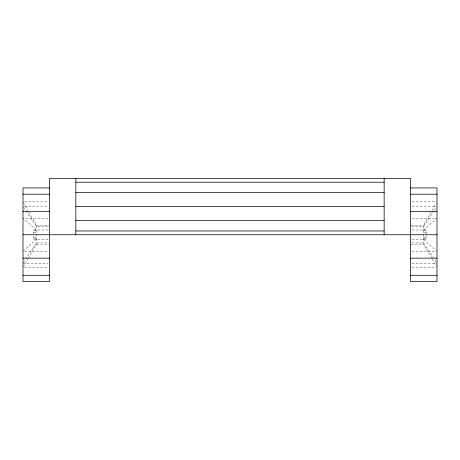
<?xml version="1.0" encoding="UTF-8"?>
<svg xmlns="http://www.w3.org/2000/svg" width="460" height="460" viewBox="0 0 460 460"><rect width="100%" height="100%" fill="white"/><g stroke="black" fill="none" stroke-linecap="round" stroke-linejoin="round"><path stroke-width="0.34" stroke-dasharray="2.3 1.72" d="M23.351 266.978L27.945 258.974M28.296 258.353L36.42 244.185L36.42 225.285L28.296 211.117M431.704 258.353L423.579 244.185L423.579 225.285L431.704 211.117M432.055 210.502L436.649 202.498M23.397 262.597L36.42 242.92L48.058 242.92M433.843 211.054L423.579 226.556L411.941 226.556M434.234 210.456L436.603 206.879M23 251.166L36.42 239.464M423.579 230.011L437 218.31L412.005 218.31M24.426 201.877L47.995 201.877M412.005 201.877L435.574 201.877M24.426 206.281L47.995 206.281M412.005 206.281L435.574 206.281M47.995 218.31L23 218.31L36.42 230.011M36.42 225.285L49.427 225.285M410.573 225.285L423.579 225.285M48.058 226.556L36.42 226.556L26.157 211.054M48.058 230.011L33.822 230.011L33.822 234.738M411.941 230.011L426.178 230.011L426.178 234.738M33.822 230.644L36.42 230.644M423.579 230.644L426.178 230.644M33.822 232.375L36.42 232.375M423.579 232.375L426.178 232.375M33.822 237.101L36.42 237.101M423.579 237.101L426.178 237.101M33.822 238.832L36.42 238.832M423.579 238.832L426.178 238.832M48.058 239.464L33.822 239.464L33.822 235.917M411.941 239.464L426.178 239.464L426.178 235.917M411.941 242.92L423.579 242.92L436.603 262.597M36.42 244.185L49.427 244.185M410.573 244.185L423.579 244.185M24.426 251.166L47.995 251.166M412.005 251.166L435.574 251.166M23 263.195L47.995 263.195M412.005 263.195L437 263.195M24.426 267.593L47.995 267.593M412.005 267.593L435.574 267.593M423.579 239.464L437 251.166M23.397 206.879L25.766 210.456M432.055 258.974L436.649 266.978M23.351 202.498L27.945 210.502"/><path stroke-width="0.69" d="M75.848 182.217L384.152 182.217M49.427 187.921L23 187.921L23 281.555L49.427 281.555L49.427 178.445L410.573 178.445L410.573 281.555L437 281.555L437 187.921L410.573 187.921M75.848 192.516L384.152 192.516M23 194.195L49.427 194.195M410.573 194.195L437 194.195M75.848 206.592L384.152 206.592M23 211.33L49.427 211.33M410.573 211.33L437 211.33M75.848 220.662L384.152 220.662M75.848 230.966L384.152 230.966M23 234.738L437 234.738M23 258.146L49.427 258.146M410.573 258.146L437 258.146M23 275.281L49.427 275.281M410.573 275.281L437 275.281M384.152 178.445L384.152 234.738M75.848 178.445L75.848 234.738"/></g></svg>
